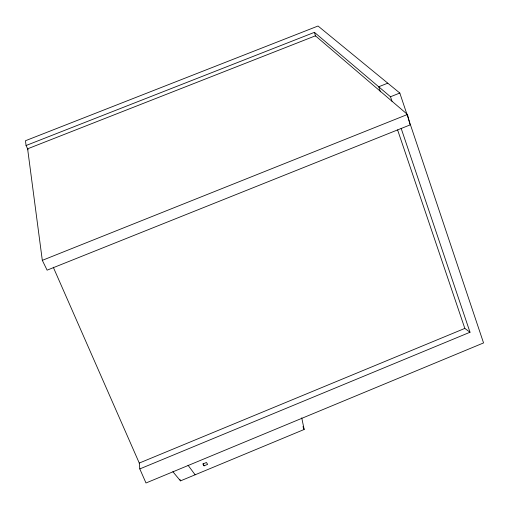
<?xml version="1.0" encoding="UTF-8"?>
<svg xmlns="http://www.w3.org/2000/svg" width="509" height="509" viewBox="0 0 509 509"><rect width="100%" height="100%" fill="white"/><g stroke="black" fill="none" stroke-linecap="round" stroke-linejoin="round"><path stroke-width="0.76" d="M204.064 465.837L207.634 464.354L206.419 462.496L202.817 463.992L204.064 465.837L203.231 463.642M172.882 471.728L180.491 480.878L304.166 429.475L301.735 417.87M139.803 468.923L139.269 463.063L464.832 328.407L470.011 332.237L139.803 468.923L145.988 482.99L483.55 342.926L399.813 93.045L318.036 26.01L25.45 140.738L26.067 145.51L28.084 149.831M42.311 260.347L407.48 114.474L410.082 124.921L47.114 270.164L42.311 260.347L27.613 148.819L315.44 35.808L407.48 114.474M387.769 83.171L378.702 86.772L380.427 91.862M26.067 145.51L314.441 32.347L390.486 96.755L399.813 93.045M188.037 465.239L195.132 474.795M53.273 267.212L139.269 463.063M302.963 426.657L304.166 429.475M179.944 479.389L180.491 480.878M390.486 96.755L392.013 101.272M401.156 128.357L470.011 332.237M397.593 129.897L464.832 328.407M314.441 32.347L315.523 36.114"/></g></svg>
